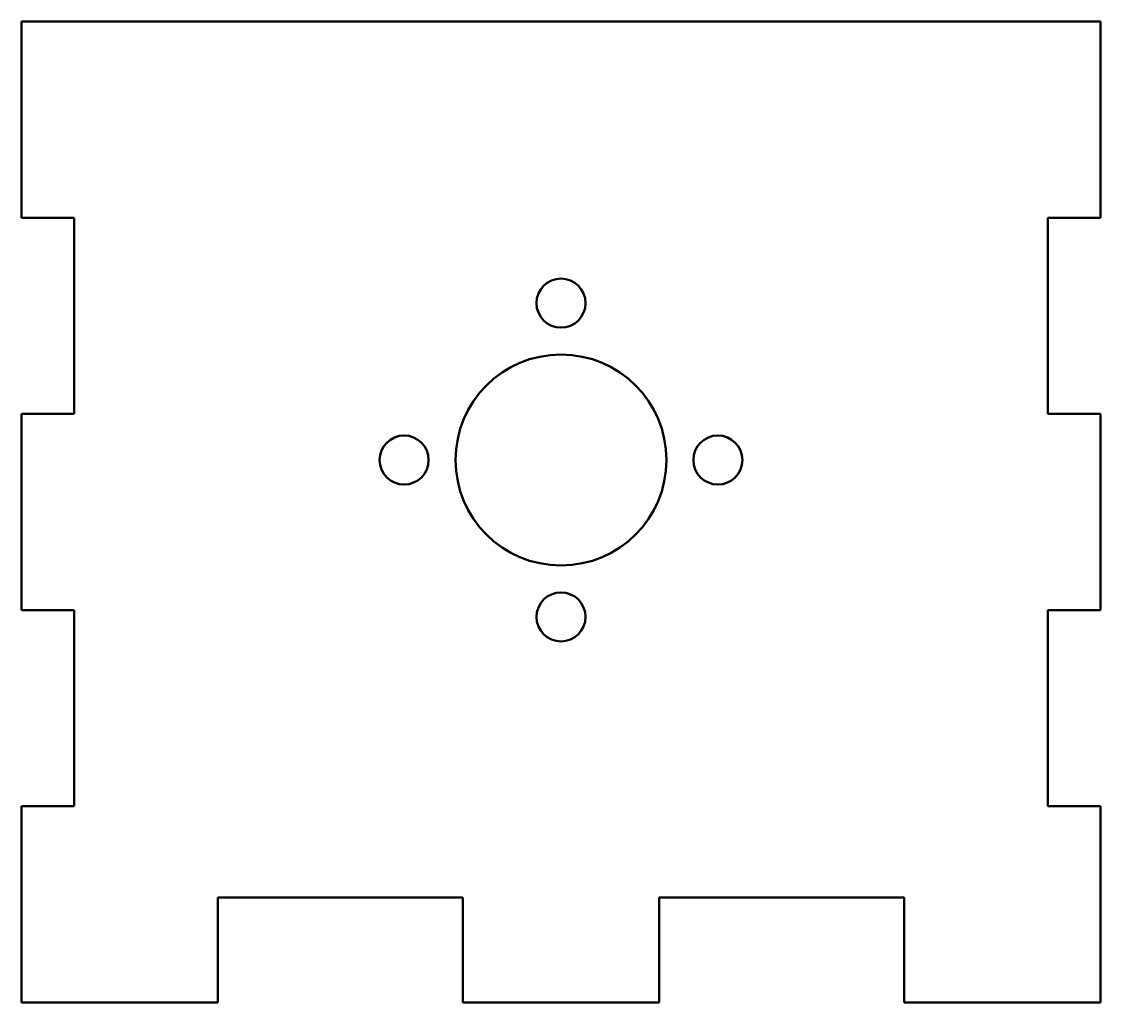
# Model space of a CAD drawing. Header units: millimetres. Extents: x 159 to 269, y 105 to 205.
import ezdxf

# ---------------------------------------------------------------- set-up
doc = ezdxf.new("R2010")
doc.units = ezdxf.units.MM
doc.header["$LTSCALE"] = 0.75
doc.layers.add('Visible', color=7, linetype='Continuous', lineweight=50)

msp = doc.modelspace()

# ---------------------------------------------------------------- linework, layer by layer
at = {"layer": 'Visible'}
for p, q in [((158.858177, 205.427362), (158.858177, 185.427362)), ((268.858177, 205.427362), (158.858177, 205.427362)), ((268.858177, 185.427362), (268.858177, 205.427362)), ((158.858177, 185.427362), (164.208177, 185.427362)), ((164.208177, 185.427362), (164.208177, 165.427362)), ((263.508177, 185.427362), (268.858177, 185.427362)), ((263.508177, 165.427362), (263.508177, 185.427362)), ((158.858177, 165.427362), (158.858177, 145.427362)), ((164.208177, 165.427362), (158.858177, 165.427362)), ((268.858177, 165.427362), (263.508177, 165.427362)), ((268.858177, 145.427362), (268.858177, 165.427362)), ((158.858177, 145.427362), (164.208177, 145.427362)), ((164.208177, 145.427362), (164.208177, 125.427362)), ((263.508177, 125.427362), (263.508177, 145.427362)), ((263.508177, 145.427362), (268.858177, 145.427362)), ((158.858177, 125.427362), (158.858177, 105.427362)), ((164.208177, 125.427362), (158.858177, 125.427362)), ((268.858177, 125.427362), (263.508177, 125.427362)), ((268.858177, 105.427362), (268.858177, 125.427362)), ((178.858177, 116.127362), (203.858177, 116.127362)), ((178.858177, 105.427362), (178.858177, 116.127362)), ((203.858177, 116.127362), (203.858177, 105.427362)), ((223.858177, 116.127362), (248.858177, 116.127362)), ((223.858177, 105.427362), (223.858177, 116.127362)), ((248.858177, 116.127362), (248.858177, 105.427362)), ((158.858177, 105.427362), (178.858177, 105.427362)), ((203.858177, 105.427362), (223.858177, 105.427362)), ((248.858177, 105.427362), (268.858177, 105.427362))]:
    msp.add_line(p, q, dxfattribs=at)
at = {"layer": 'Visible', "extrusion": (0, 0, -1)}
for centre, radius in [((-213.858177, 176.727362), 2.5), ((-213.858177, 160.727362), 10.75), ((-197.858177, 160.727362), 2.5), ((-229.858177, 160.727362), 2.5), ((-213.858177, 144.727362), 2.5)]:
    msp.add_circle(centre, radius, dxfattribs=at)

doc.saveas('drawing.dxf')
